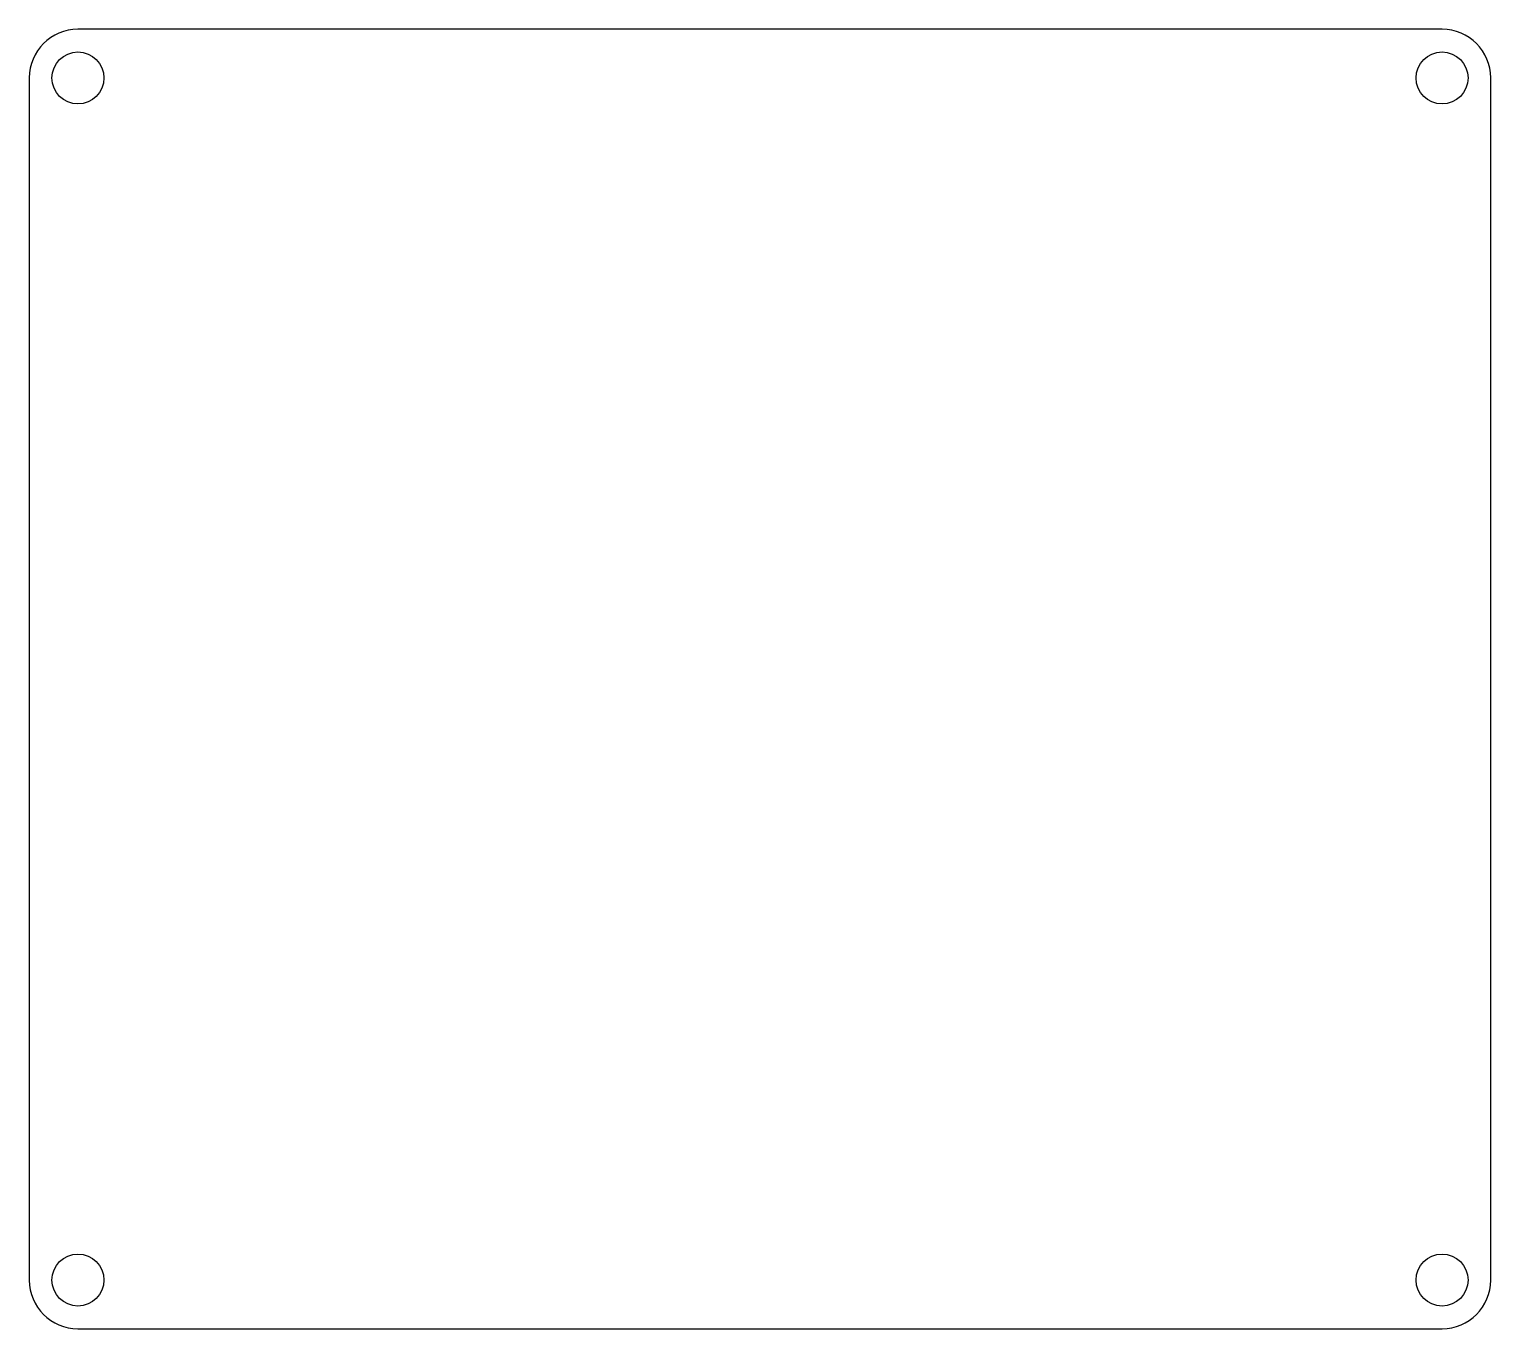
# Model space of a CAD drawing. Header units: millimetres. Extents: x -1.9 to 88.1, y -2 to 78.
import ezdxf

# ---------------------------------------------------------------- set-up
doc = ezdxf.new("R2010")
doc.units = ezdxf.units.MM
doc.layers.add('Sketch', color=7, linetype='CONTINUOUS')

msp = doc.modelspace()

# ---------------------------------------------------------------- linework, layer by layer
at = {"layer": 'Sketch'}
for p, q in [((85.0923, 77.9632), (1.09231, 77.9632)), ((-1.90769, 74.9632), (-1.90769, 0.963191)), ((88.0923, 0.963191), (88.0923, 74.9632)), ((1.09231, -2.03681), (85.0923, -2.03681))]:
    msp.add_line(p, q, dxfattribs=at)
for centre in [(1.09231, 74.9632), (85.0923, 74.9632), (1.09231, 0.963191), (85.0923, 0.963191)]:
    msp.add_circle(centre, 1.6, dxfattribs=at)
for centre, start, end in [((1.09231, 74.9632), 90, 180), ((85.0923, 74.9632), 0, 90), ((1.09231, 0.963191), 180, -90), ((85.0923, 0.963191), -90, 0)]:
    msp.add_arc(centre, 3, start, end, dxfattribs=at)

doc.saveas('drawing.dxf')
